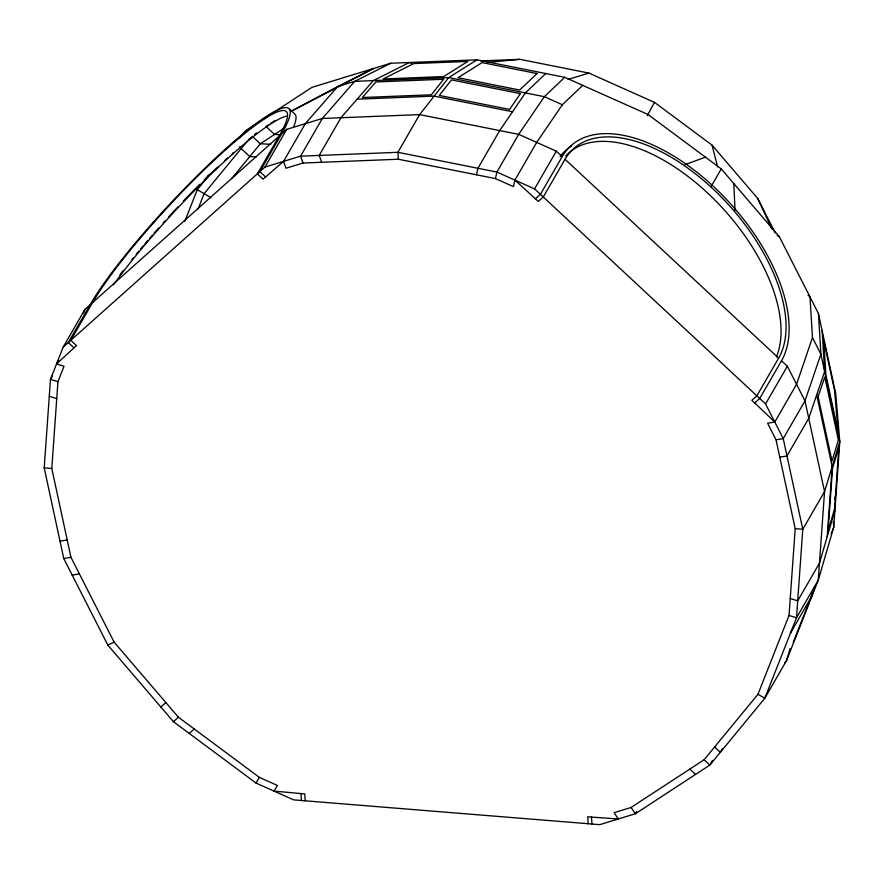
<?xml version="1.0" encoding="UTF-8"?>
<svg xmlns="http://www.w3.org/2000/svg" width="884" height="884" viewBox="0 0 884 884"><rect width="100%" height="100%" fill="white"/><g stroke="black" fill="none" stroke-linecap="round" stroke-linejoin="round"><path stroke-width="1.33" d="M44.2 467.868L50.487 379.302L63.184 347.092L84.952 309.389L90.069 304.825A151.451 22.144 -47 0 1 227.531 147.175A151.451 22.144 -47 0 1 281.62 133.915L286.736 129.351L322.34 118.467L419.635 114.611L518.676 134.357L556.323 151.175L562.18 156.623A151.451 80.378 48.3 0 1 713.521 186.502A151.451 80.378 48.3 0 1 781.5 360.782L787.346 366.23L804.992 400.894L824.551 491.559L818.264 580.125L786.55 660.569L764.782 698.272L709.819 765.102L635.342 813.766L599.739 824.661L293.698 799.887L256.04 783.069L173.419 721.687L107.826 645.099L63.759 558.533L44.2 467.868L51.791 468.487L70.952 557.329L114.146 642.171L178.413 717.233L259.388 777.379L277.399 785.423L274.051 791.114L304.726 793.898L305.234 800.827M51.791 468.487L57.946 381.689L64.024 366.274L56.565 363.888L58.609 360.363M588.191 823.722L587.683 816.794L618.303 818.982L614.071 812.672L631.099 807.468L704.095 759.776L757.964 694.283L789.036 615.441L795.202 528.643L776.03 439.801L767.588 423.215L774.793 422.022L796.55 384.319L812.462 337.566L809.976 296.891L808.075 295.278M827.203 536.732L832.176 466.642L816.694 394.883M838.85 447.282L834.562 508.875L828.076 531.052L832.54 468.2L838.938 447.293M476.465 174.811L477.935 168.28L499.703 130.578L525.372 92.908L545.76 73.538M582.733 85.361L562.357 104.732L536.687 142.401L514.919 180.104L513.449 186.635L495.438 178.59L496.907 172.06L518.676 134.357L544.345 96.688L564.721 77.317L648.049 114.522L721.256 168.91L779.368 236.768L818.418 313.477L835.745 393.8L839.8 441.724L833.722 527.273L818.264 580.125L796.495 617.828L764.782 698.272L757.964 694.283M834.927 510.311L819.468 563.163L797.699 600.866L790.241 598.479M811.015 596.877L812.153 592.998M814.893 586.28L812.186 595.54L790.418 633.242M790.097 648.657L786.55 660.569L784.815 662.691M83.538 312.991L84.952 309.389M184.778 221.398L197.287 189.662L208.569 175.949M198.149 208.79L204.116 193.651L247.332 141.108M831.192 533.693L833.722 527.273L833.369 521.77M793.169 642.48L810.639 598.181M647.265 115.705L654.469 102.356L588.954 73.096L519.958 59.339L480.642 60.897M90.069 304.825L68.3 342.528L74.024 347.865L76.521 345.633L70.797 340.296L92.566 302.593A147.495 21.559 -47 0 1 226.437 149.053A147.495 21.559 -47 0 1 279.123 136.147L257.355 173.85L263.078 179.176L283.532 161.374L305.3 123.672L337.666 86.555L373.733 68.444L336.163 87.958M52.532 375.766L50.487 379.302L57.946 381.689M232.172 154.391L233.254 152.501M243.984 133.926L245.984 130.445L311.986 87.328L390.761 63.239L476.973 59.825L564.721 77.317M281.62 133.915L259.852 171.618L265.587 176.944M63.184 347.092L264.968 167.054L286.736 129.351M789.036 615.441L796.495 617.828L802.783 529.262L783.224 438.597L765.577 403.933L534.555 188.878L556.323 151.175M562.18 156.623L540.411 194.325L535.406 198.778L514.919 180.104M774.793 422.022L751.864 400.286L756.87 395.822L778.638 358.119A147.495 78.278 48.3 0 0 712.438 188.391A147.495 78.278 48.3 0 0 565.042 159.286L543.273 196.988L538.268 201.453L535.406 198.778M711.2 186.325L721.256 168.91M781.5 360.782L759.732 398.485L754.726 402.949M765.577 403.933L787.346 366.23M636.701 811.413L635.342 813.766L631.099 807.468M712.537 760.395L709.819 765.102L704.095 759.776M722.383 748.77L720.349 752.306L714.615 746.969M256.04 783.069L259.388 777.379M239.851 137.915L245.984 130.445M231.63 178.634L260.305 143.772L283.72 128.478M204.27 179.817A151.451 22.144 -47 0 1 207.044 177.076L208.823 174.966M207.044 177.076L217.718 167.065M224.514 160.689L227.431 157.96M56.565 363.888L74.024 347.865M92.566 302.593L279.123 136.147M160.855 707.023L165.861 702.559M173.419 721.687L178.413 717.233M189.242 733.444L194.248 728.991M248.492 139.683L252.559 136.258M254.592 134.556L256.625 132.843M268.261 124.964L265.985 126.456L274.57 134.445L281.09 134.766M270.548 123.473L275.112 120.489M476.973 59.825L448.674 77.626L419.635 114.611L397.866 152.313L398.375 159.242L495.438 178.59M291.388 111.064L337.666 86.555L354.694 81.339L390.761 63.239M292.527 110.633L333.732 89.218M107.826 645.099L114.146 642.171M685.078 164.656L705.432 157.153M264.968 167.054L300.571 156.17L397.866 152.313L496.907 172.06L534.555 188.878M398.375 159.242L303.024 163.021L285.996 168.225L283.532 161.374M568.114 79.383L588.954 73.096M60.013 541.163L67.206 539.969M63.759 558.533L70.952 557.329M776.03 439.801L783.224 438.597L804.992 400.894L820.904 354.152L818.418 313.477M72.201 575.108L79.394 573.915M779.776 457.161L786.97 455.967L808.738 418.265L824.65 371.512L822.164 330.837M487.482 62.377L519.958 59.339M357.147 99.174L434.154 96.124L512.532 111.749M270.736 144.28L260.305 143.772L252.669 136.666M256.294 156.888L249.774 156.567L239.277 146.799M795.202 528.643L802.783 529.262L824.551 491.559L839.8 441.724L820.904 354.152L812.462 337.566M49.283 396.264L56.742 398.651M411.701 63.339L409.402 62.499L373.324 80.61L340.97 117.727L319.201 155.429L321.666 162.28M562.357 104.732L544.345 96.688L448.674 77.626L354.694 81.339L322.34 118.467L300.571 156.17L303.024 163.021M777.246 235.564L779.368 236.768M197.287 189.662L210.933 197.651M654.469 102.356L712.029 145.12L757.721 198.469L775.268 232.934M565.042 159.286L778.638 358.119M289.632 109.262L295.355 114.588A151.451 22.144 -47 0 1 293.3 127.616M689.829 769.091L695.553 774.428M757.721 198.469L771.82 228.879M712.029 145.12L717.631 166.943M591.473 817.103L591.982 824.032M300.936 793.589L301.444 800.517M834.938 496.985L835.126 499.736M733.819 183.574L735.046 210.447M113.428 284.858A147.495 21.559 -47 0 1 286.239 116.135M565.782 155.915A147.495 78.278 48.3 0 1 709.841 195.121A147.495 78.278 48.3 0 1 776.428 356.904M119.859 274.935A151.451 22.144 -47 0 1 123.263 270.504M131.915 259.553A151.451 22.144 -47 0 1 133.583 257.498M136.136 254.371A151.451 22.144 -47 0 1 138.744 251.2M140.512 249.078A151.451 22.144 -47 0 1 143.197 245.874M145.009 243.73A151.451 22.144 -47 0 1 147.761 240.514M149.606 238.36A151.451 22.144 -47 0 1 152.391 235.144M154.192 233.078A151.451 22.144 -47 0 1 158.612 228.061M163.131 223A151.451 22.144 -47 0 1 164.954 220.967M168.645 216.912A151.451 22.144 -47 0 1 177.927 206.878M183.507 200.966A151.451 22.144 -47 0 1 199.574 184.48M560.125 156.601A151.451 80.378 48.3 0 1 571.694 145.871M838.397 440.077L831.999 460.984L818.12 396.651L824.805 377.037L838.397 440.077M520.356 93.638L509.582 109.439L439.304 95.428L451.492 79.903L520.356 93.638M443.591 79.262L431.403 94.787L362.363 97.516L375.943 81.947L443.591 79.262M537.019 73.549L519.682 90.024L458 77.726L482.067 62.587L537.019 73.549M467.769 61.438L443.702 76.565L383.115 78.974L413.789 63.571L467.769 61.438M834.618 390.783L823.778 340.484L825.888 375.07L838.076 431.536L834.618 390.783"/></g></svg>
